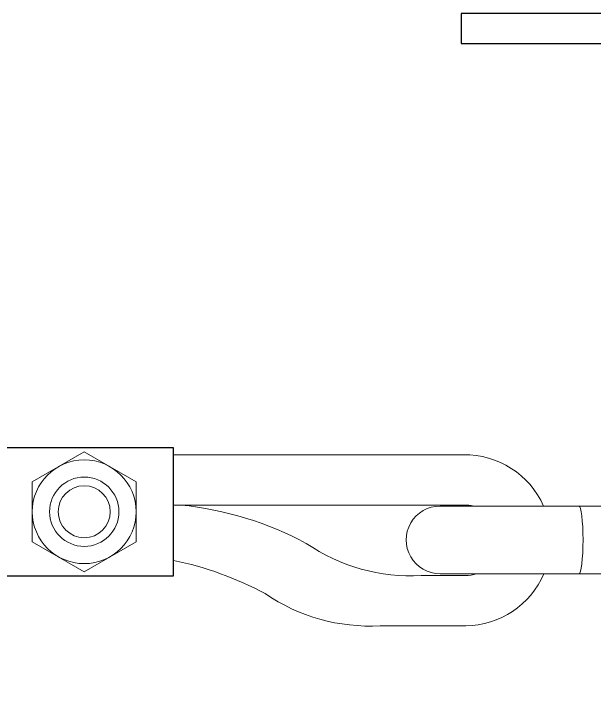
# Model space of a CAD drawing. Header units: feet. Extents: x -21 to 5170, y -254 to 1413.
# Drawn here: x 2385.948 to 2389.165, y 61.752 to 65.497 of the extents above; entities that cross this region are included whole.
import ezdxf

# ---------------------------------------------------------------- set-up
doc = ezdxf.new("R2010")
doc.units = ezdxf.units.FT
doc.header["$MEASUREMENT"] = 0
doc.layers.add('E-COMB-BOX', color=250, linetype='Continuous', lineweight=30)
for name, color, linetype in [('E-GRND', 3, 'Continuous'), ('S-STEL-ANGL', 3, 'Continuous'), ('WIRE MANAGEMENT', 4, 'Continuous')]:
    doc.layers.add(name, color=color, linetype=linetype)

msp = doc.modelspace()

# ---------------------------------------------------------------- linework, layer by layer
at = {"layer": 'E-COMB-BOX', "flags": 128}
msp.add_lwpolyline([(2392.18047, 59.63032), (2392.18047, 59.79696), (2390.62047, 59.79696, -0.4065492), (2390.36719, 60.04368), (2390.36719, 65.11696, -0.3694747), (2390.58047, 65.33032), (2392.18047, 65.33032), (2392.18047, 65.49696), (2388.42719, 65.49696), (2388.42719, 65.33032), (2389.98719, 65.33032, -0.3584563), (2390.24047, 65.11696), (2390.24047, 60.04368, -0.4219197), (2389.98719, 59.79696), (2388.42719, 59.79696), (2388.42719, 59.63032)], format="xyb", close=True, dxfattribs=at)
at = {"layer": 'E-GRND'}
msp.add_lwpolyline([(2386.83484, 63.09107), (2385.84464, 63.09107), (2385.84464, 62.38083), (2386.83484, 62.38083)], close=True, dxfattribs=at)
at = {"layer": 'S-STEL-ANGL', "linetype": 'Continuous', "lineweight": 18}
for p, q in [((2386.05208, 62.90252), (2386.33974, 63.0686)), ((2386.48357, 62.98556), (2386.6274, 62.90252)), ((2386.33974, 62.40428), (2386.19591, 62.48732)), ((2386.48357, 62.48732), (2386.33974, 62.40428))]:
    msp.add_line(p, q, dxfattribs=at)
for points in [[(2386.33974, 63.0686), (2386.48357, 62.98556, 0.2679492)], [(2386.6274, 62.90252), (2386.6274, 62.57036), (2386.48357, 62.48732, 0.2679492)], [(2389.80944, 62.39282), (2388.30945, 62.39282, -1.0000313), (2388.30945, 62.76782), (2389.80944, 62.76782)]]:
    msp.add_lwpolyline(points, format="xyb", dxfattribs=at)
msp.add_lwpolyline([(2386.19591, 62.48732), (2386.05208, 62.57036), (2386.05208, 62.90252)], dxfattribs=at)
at = {"layer": 'S-STEL-ANGL', "linetype": 'Continuous', "lineweight": 18, "flags": 128}
msp.add_lwpolyline([(2389.07871, 62.76782), (2389.08307, 62.76421), (2389.08724, 62.75354), (2389.0911, 62.73622), (2389.09448, 62.7129), (2389.09726, 62.68449), (2389.09931, 62.65207), (2389.10058, 62.6169), (2389.10102, 62.58032), (2389.10058, 62.54374), (2389.09931, 62.50856), (2389.09726, 62.47615), (2389.09448, 62.44774), (2389.0911, 62.42442), (2389.08724, 62.40709), (2389.08307, 62.39642), (2389.07871, 62.39282)], dxfattribs=at)
at = {"layer": 'S-STEL-ANGL', "linetype": 'Continuous', "lineweight": 18}
for radius in [0.28766, 0.19195, 0.14396]:
    msp.add_circle((2386.33974, 62.73644), radius, dxfattribs=at)
at = {"layer": 'WIRE MANAGEMENT', "color": 4, "linetype": 'Continuous', "lineweight": 18, "elevation": 0.11854, "flags": 128}
for points in [[(2386.83484, 63.05156), (2388.43961, 63.05156, -0.3031773), (2388.88243, 62.76782)], [(2386.83484, 62.77349), (2388.43961, 62.77349, -0.0730454), (2388.49619, 62.76782)], [(2388.51152, 62.39282, -0.0803684), (2388.4499, 62.38243), (2388.20562, 62.38243, -0.1665775), (2387.56903, 62.56099, 0.0973249), (2386.87624, 62.77349)], [(2388.88435, 62.39282, -0.2989744), (2388.45174, 62.10457), (2387.97779, 62.10457, -0.1665775), (2387.34119, 62.28313, 0.0720317), (2386.83484, 62.46672)]]:
    msp.add_lwpolyline(points, format="xyb", dxfattribs=at)

doc.saveas('drawing.dxf')
